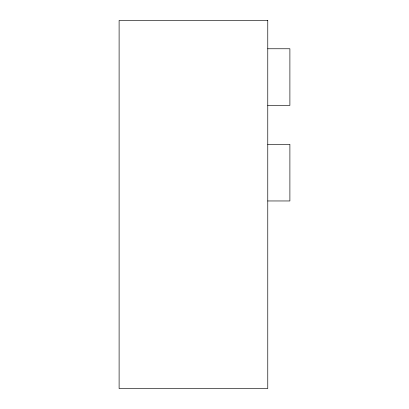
<?xml version="1.0" encoding="UTF-8"?>
<svg xmlns="http://www.w3.org/2000/svg" width="409" height="409" viewBox="0 0 409 409"><rect width="100%" height="100%" fill="white"/><g stroke="black" fill="none" stroke-linecap="round" stroke-linejoin="round"><path stroke-width="0.61" d="M267.767 48.763L289.889 48.763L289.889 105.394L267.767 105.394M267.767 144.331L289.889 144.331L289.889 200.962L267.767 200.962M267.767 20.45L119.111 20.45L119.111 388.55L267.767 388.55L267.767 20.45"/></g></svg>
